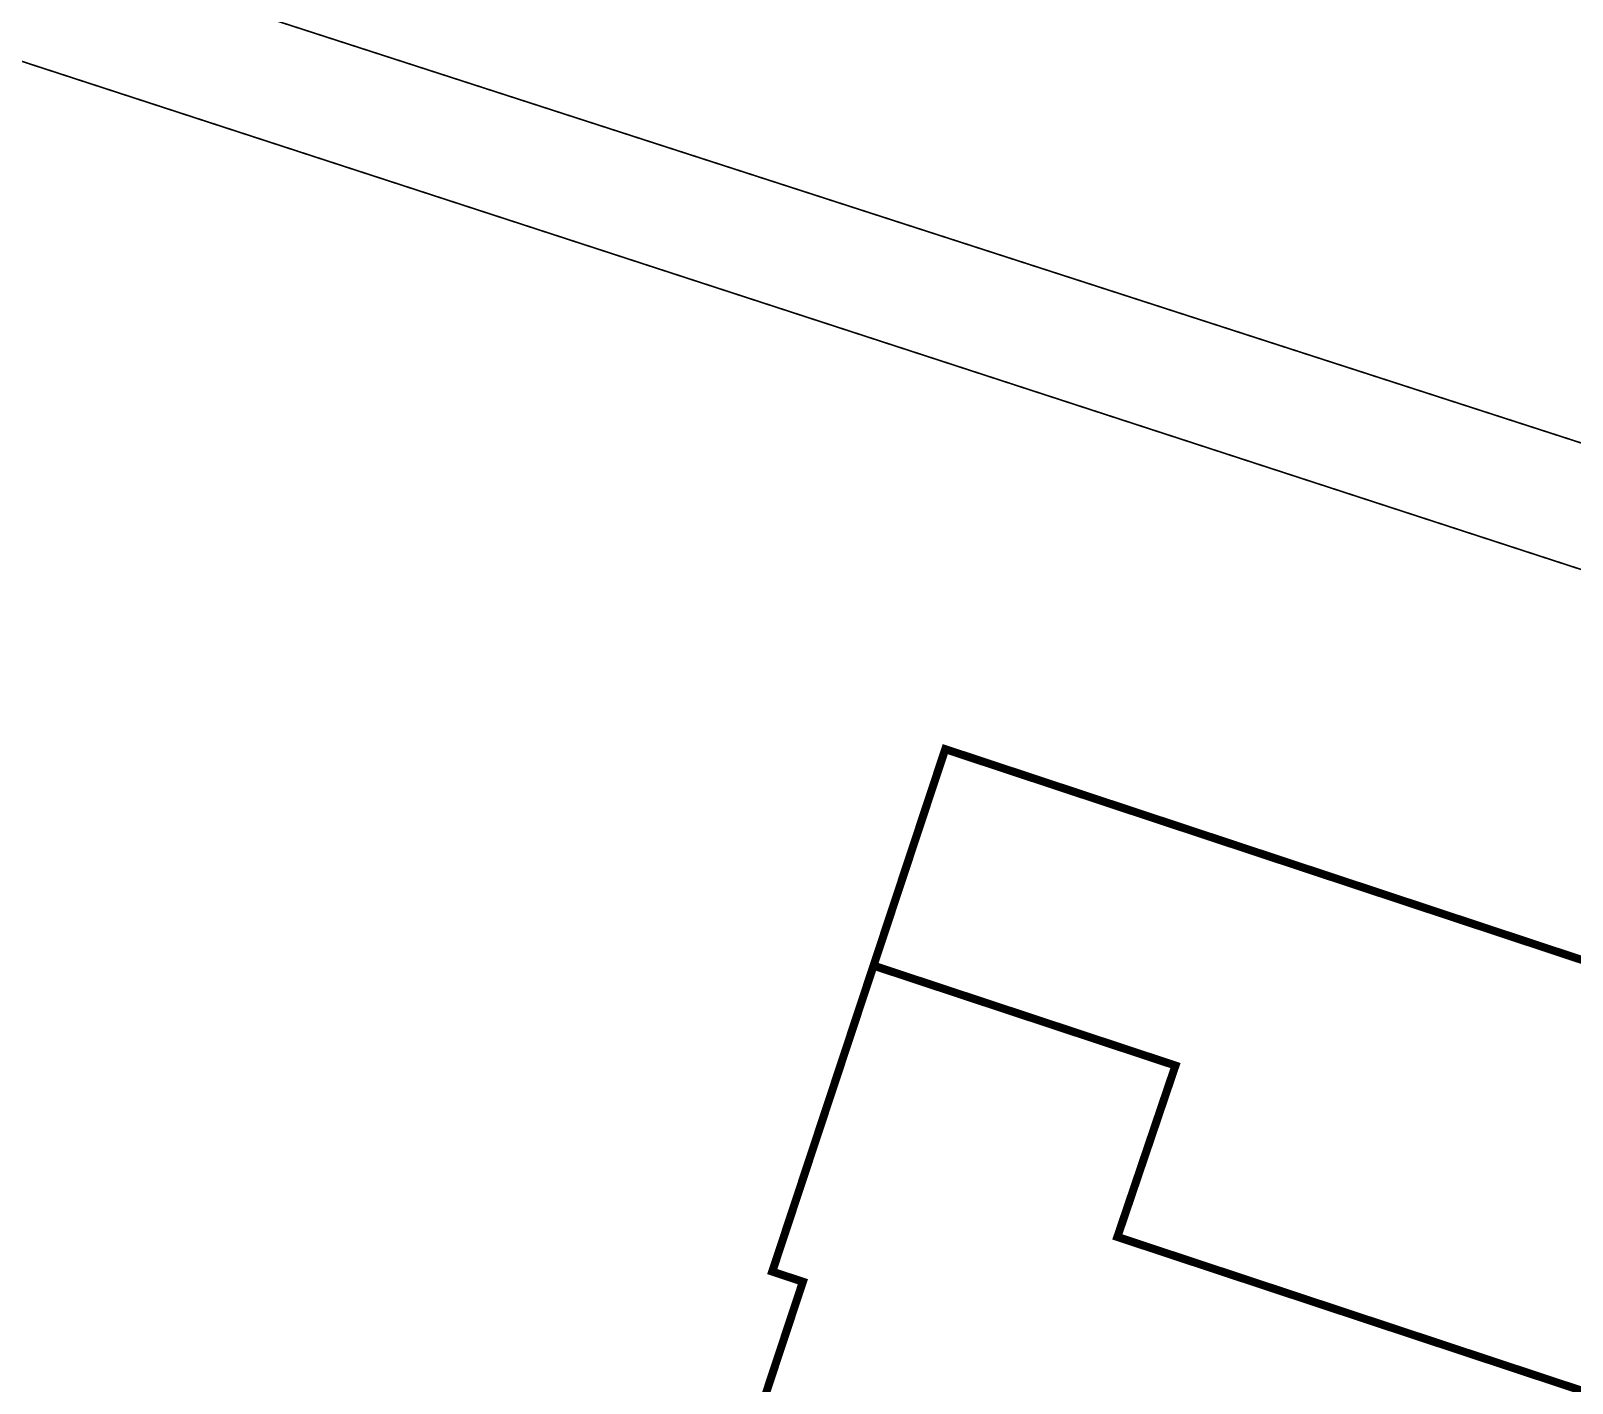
# Model space of a CAD drawing. Header units: inches. Extents: x 350994 to 353538, y 1581369 to 1583842.
# Drawn here: x 351485.74 to 351504.87, y 1583261.36 to 1583278.14 of the extents above; entities that cross this region are included whole.
import ezdxf

# ---------------------------------------------------------------- set-up
doc = ezdxf.new("R2010")
doc.units = ezdxf.units.IN
doc.header["$MEASUREMENT"] = 0
for name, pattern in [('1', [0]), ('ACAD_ISO03W100', [30, 12, -18]), ('DASHDOTX2', [2, 1, -0.5, 0, -0.5])]:
    doc.linetypes.add(name, pattern=pattern)
for name, color, linetype in [('BOUNDARY', 5, 'Continuous'), ('CULVERT', 255, '1'), ('CW', 94, '1')]:
    doc.layers.add(name, color=color, linetype=linetype)

msp = doc.modelspace()

# ---------------------------------------------------------------- linework, layer by layer
at = {"layer": 'BOUNDARY', "lineweight": 5, "elevation": 99.066}
msp.add_lwpolyline([(351495.912, 1583255.255, 0.1, 0.1, 0), (351495.908, 1583255.256, 0.1, 0.1, 0), (351496.16, 1583256.016, 0.1, 0.1, 0), (351493.407, 1583256.927, 0.1, 0.1, 0), (351493.281, 1583256.548, 0.1, 0.1, 0), (351492.93, 1583256.664, 0.1, 0.1, 0), (351494.218, 1583260.556, 0.1, 0.1, 0), (351494.598, 1583260.43, 0.1, 0.1, 0), (351495.321, 1583262.614, 0.1, 0.1, 0), (351494.941, 1583262.74, 0.1, 0.1, 0), (351496.198, 1583266.537, 0.1, 0.1, 0), (351496.198, 1583266.537, 0.1, 0.1, 0), (351499.945, 1583265.297, 0.1, 0.1, 0), (351499.224, 1583263.17, 0.1, 0.1, 0), (351506.826, 1583260.653, 0.1, 0.1, 0)], format="xyseb", dxfattribs=at)
at = {"layer": 'CULVERT', "color": 250, "linetype": 'DASHDOTX2', "lineweight": 5, "ltscale": 2, "const_width": 0.02, "elevation": 99.066}
for points in [[(351420.048, 1583300.504), (351574.792, 1583250.436)], [(351419.521, 1583299.306), (351574.263, 1583248.873)]]:
    msp.add_lwpolyline(points, dxfattribs=at)
at = {"layer": 'CW', "linetype": 'ACAD_ISO03W100', "lineweight": 5, "ltscale": 0.1, "const_width": 0.1, "elevation": 99.066}
msp.add_lwpolyline([(351496.198, 1583266.537), (351497.088, 1583269.224), (351511.624, 1583264.411), (351510.735, 1583261.724)], dxfattribs=at)

doc.saveas('drawing.dxf')
